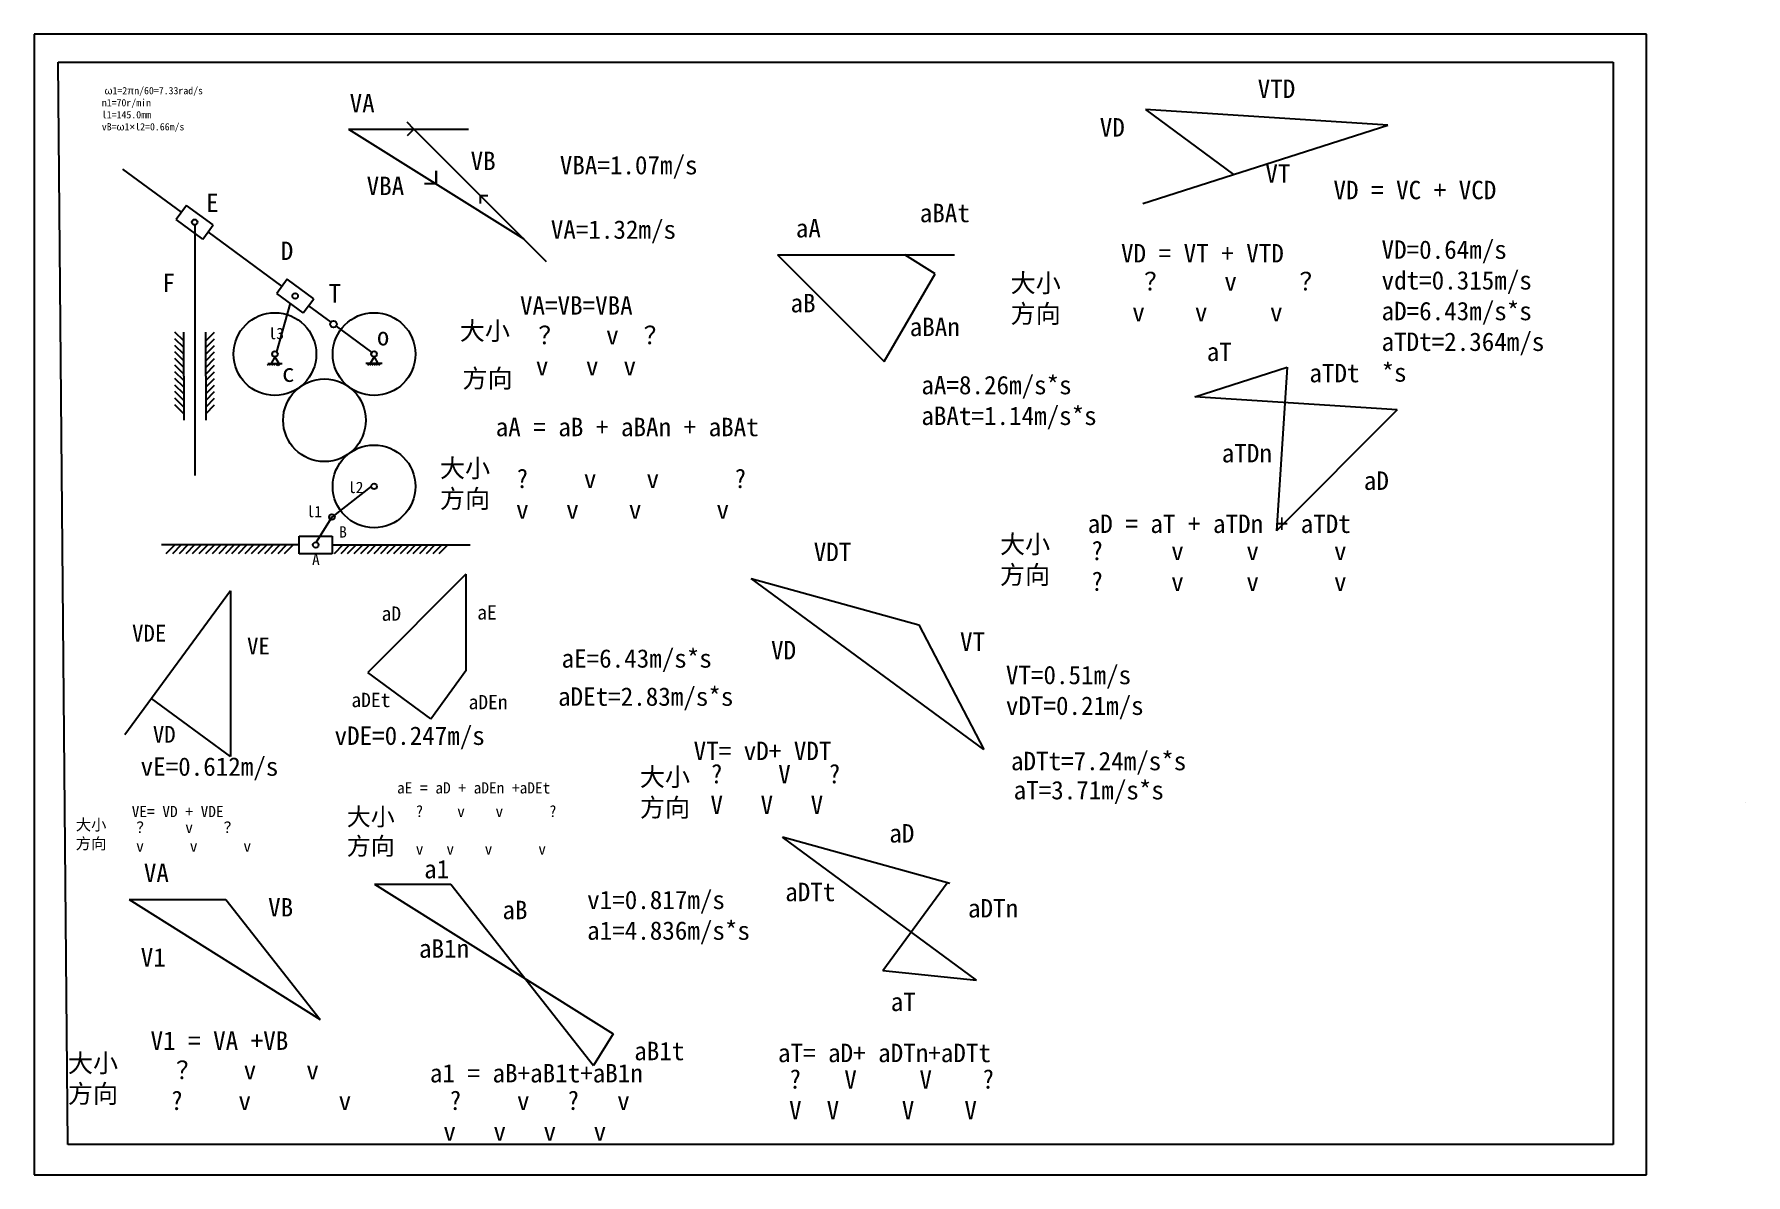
# Model space of a CAD drawing. Header units: millimetres. Extents: x -45 to 151584, y -246 to 72731.
# Drawn here: x 150954 to 151584, y 72311 to 72731 of the extents above; entities outside this region: 1.
import ezdxf

# ---------------------------------------------------------------- set-up
doc = ezdxf.new("R2010")
doc.units = ezdxf.units.MM
picture_1 = doc.add_image_def('image2.png', size_in_pixel=(1262, 603))
picture_2 = doc.add_image_def('image1.png', size_in_pixel=(1260, 605))

msp = doc.modelspace()

# ---------------------------------------------------------------- linework, layer by layer
for p, q in [((150953.69, 72731.16), (150953.69, 72311.16)), ((151547.69, 72731.16), (150953.69, 72731.16)), ((151547.69, 72311.16), (151547.69, 72731.16)), ((150962.46, 72720.91), (151535.53, 72720.91)), ((150966.08, 72322.36), (150962.46, 72720.91)), ((151535.53, 72720.91), (151535.53, 72322.36)), ((151452.48, 72697.68), (151363.18, 72703.45)), ((151363.18, 72703.45), (151395.62, 72679.56)), ((151069.54, 72696.26), (151113.73, 72696.26)), ((151069.54, 72696.26), (151134.08, 72655.77)), ((151093.59, 72696.26), (151091.12, 72698.73)), ((151093.59, 72696.26), (151091.12, 72693.79)), ((151142.5, 72647.36), (151093.59, 72696.26)), ((151362.14, 72668.89), (151452.48, 72697.68)), ((151008, 72665.66), (150986.32, 72681.44)), ((151101.81, 72676.02), (151097.54, 72676.02)), ((151101.81, 72676.02), (151101.81, 72680.92)), ((151101.81, 72680.92), (151101.81, 72676.02)), ((151118.05, 72671.81), (151118.05, 72668.82)), ((151118.05, 72671.81), (151120.82, 72671.81)), ((151009.8, 72668.14), (151006.01, 72662.93)), ((151015.8, 72655.73), (151006.01, 72662.93)), ((151019.65, 72660.97), (151009.8, 72668.14)), ((151012.82, 72660.94), (151012.82, 72568.68)), ((151015.8, 72655.73), (151017.73, 72658.35)), ((151017.73, 72658.35), (151019.65, 72660.97)), ((151044.94, 72638.35), (151017.73, 72658.35)), ((151227.57, 72649.96), (151292.82, 72649.96)), ((151227.57, 72649.96), (151266.89, 72610.64)), ((151285.65, 72642.94), (151274.44, 72649.97)), ((151046.83, 72640.95), (151043.04, 72635.74)), ((151056.68, 72633.78), (151046.83, 72640.95)), ((151266.89, 72610.64), (151285.65, 72642.94)), ((151047.94, 72632.14), (151042.93, 72614.22)), ((151052.83, 72628.55), (151043.04, 72635.74)), ((151052.83, 72628.55), (151054.76, 72631.16)), ((151054.76, 72631.16), (151056.68, 72633.78)), ((151054.76, 72631.16), (151062.98, 72625.1)), ((151008.76, 72618.22), (151005.51, 72621.47)), ((151008.76, 72615.78), (151005.51, 72619.03)), ((151008.76, 72605.22), (151008.76, 72621.47)), ((151016.88, 72605.22), (151016.88, 72621.47)), ((151016.88, 72618.22), (151020.13, 72621.47)), ((151016.88, 72615.78), (151020.13, 72619.03)), ((151064.96, 72623.64), (151078.1, 72613.97)), ((151008.76, 72613.35), (151005.51, 72616.59)), ((151008.76, 72610.91), (151005.51, 72614.16)), ((151008.76, 72608.47), (151005.51, 72611.72)), ((151016.88, 72613.35), (151020.13, 72616.59)), ((151016.88, 72610.91), (151020.13, 72614.16)), ((151016.88, 72608.47), (151020.13, 72611.72)), ((151042.37, 72612.36), (151040.96, 72609.92)), ((151042.37, 72612.36), (151043.78, 72609.92)), ((151078.91, 72612.36), (151077.51, 72609.92)), ((151078.91, 72612.36), (151080.32, 72609.92)), ((151008.76, 72606.04), (151005.51, 72609.29)), ((151008.76, 72603.6), (151005.51, 72606.85)), ((151016.88, 72606.04), (151020.13, 72609.29)), ((151016.88, 72603.6), (151020.13, 72606.85)), ((151039.58, 72609.26), (151040.25, 72609.92)), ((151039.75, 72609.92), (151044.99, 72609.92)), ((151040.39, 72609.26), (151041.06, 72609.92)), ((151041.21, 72609.26), (151041.87, 72609.92)), ((151042.02, 72609.26), (151042.68, 72609.92)), ((151042.9, 72609.23), (151043.56, 72609.9)), ((151043.71, 72609.23), (151044.38, 72609.9)), ((151081.94, 72609.92), (151075.88, 72609.92)), ((151076.57, 72609.26), (151077.24, 72609.92)), ((151077.38, 72609.26), (151078.05, 72609.92)), ((151078.2, 72609.26), (151078.86, 72609.92)), ((151079.01, 72609.26), (151079.67, 72609.92)), ((151079.82, 72609.26), (151080.48, 72609.92)), ((151080.63, 72609.26), (151081.3, 72609.92)), ((151381.3, 72597.68), (151415.34, 72608.53)), ((151415.34, 72608.53), (151411.37, 72548.29)), ((151008.76, 72601.16), (151005.51, 72604.41)), ((151008.76, 72598.73), (151005.51, 72601.98)), ((151008.76, 72596.29), (151005.51, 72599.54)), ((151008.76, 72605.22), (151008.76, 72588.98)), ((151016.88, 72605.22), (151016.88, 72588.98)), ((151016.88, 72601.16), (151020.13, 72604.41)), ((151016.88, 72598.73), (151020.13, 72601.98)), ((151016.88, 72596.29), (151020.13, 72599.54)), ((151008.76, 72593.86), (151005.51, 72597.1)), ((151008.76, 72591.42), (151005.51, 72594.67)), ((151016.88, 72593.86), (151020.13, 72597.1)), ((151016.88, 72591.42), (151020.13, 72594.67)), ((151455.94, 72592.86), (151381.3, 72597.68)), ((151455.94, 72592.86), (151411.37, 72548.29)), ((151077.91, 72564.78), (151063.38, 72553.35)), ((151063.38, 72553.35), (151057.57, 72544.08)), ((151051.32, 72543.08), (151000.57, 72543.08)), ((151005.44, 72543.08), (151002.19, 72539.83)), ((151007.88, 72543.08), (151004.63, 72539.83)), ((151010.31, 72543.08), (151007.07, 72539.83)), ((151012.75, 72543.08), (151009.5, 72539.83)), ((151015.19, 72543.08), (151011.94, 72539.83)), ((151017.62, 72543.08), (151014.38, 72539.83)), ((151020.06, 72543.08), (151016.81, 72539.83)), ((151022.5, 72543.08), (151019.25, 72539.83)), ((151024.93, 72543.08), (151021.68, 72539.83)), ((151027.37, 72543.08), (151024.12, 72539.83)), ((151029.6, 72543.08), (151026.35, 72539.83)), ((151032.04, 72543.08), (151028.79, 72539.83)), ((151034.47, 72543.08), (151031.23, 72539.83)), ((151036.91, 72543.08), (151033.66, 72539.83)), ((151039.35, 72543.08), (151036.1, 72539.83)), ((151041.78, 72543.08), (151038.53, 72539.83)), ((151044.22, 72543.08), (151040.97, 72539.83)), ((151046.65, 72543.08), (151043.41, 72539.83)), ((151049.09, 72543.08), (151045.84, 72539.83)), ((151051.32, 72539.83), (151051.32, 72546.33)), ((151051.32, 72546.33), (151063.51, 72546.33)), ((151063.51, 72546.33), (151063.51, 72543.08)), ((151063.51, 72543.08), (151063.51, 72539.83)), ((151063.51, 72543.08), (151114.26, 72543.08)), ((151067.42, 72543.08), (151064.18, 72539.83)), ((151069.86, 72543.08), (151066.61, 72539.83)), ((151072.3, 72543.08), (151069.05, 72539.83)), ((151074.73, 72543.08), (151071.48, 72539.83)), ((151077.17, 72543.08), (151073.92, 72539.83)), ((151079.61, 72543.08), (151076.36, 72539.83)), ((151082.04, 72543.08), (151078.79, 72539.83)), ((151084.48, 72543.08), (151081.23, 72539.83)), ((151086.91, 72543.08), (151083.67, 72539.83)), ((151089.35, 72543.08), (151086.1, 72539.83)), ((151091.79, 72543.08), (151088.54, 72539.83)), ((151094.22, 72543.08), (151090.97, 72539.83)), ((151096.46, 72543.08), (151093.21, 72539.83)), ((151098.89, 72543.08), (151095.64, 72539.83)), ((151101.33, 72543.08), (151098.08, 72539.83)), ((151103.85, 72543.08), (151100.6, 72539.83)), ((151106.08, 72543.08), (151102.83, 72539.83)), ((151063.51, 72539.83), (151051.32, 72539.83)), ((151112.78, 72532.3), (151076.58, 72496.1)), ((151112.78, 72532.3), (151112.78, 72496.75)), ((151217.9, 72530.69), (151279.62, 72513.69)), ((151303.55, 72467.73), (151217.9, 72530.69)), ((151026.03, 72526.19), (150987.08, 72473.2)), ((151026.03, 72526.19), (151026.03, 72465.2)), ((151279.62, 72513.69), (151303.55, 72467.73)), ((151099.85, 72479), (151076.58, 72496.1)), ((151112.78, 72496.75), (151099.83, 72478.96)), ((151026.03, 72465.2), (150996.93, 72486.6)), ((151291.07, 72418.43), (151229.35, 72435.43)), ((151300.88, 72382.85), (151229.35, 72435.43)), ((151079.04, 72418.17), (151166.96, 72363.01)), ((151079.04, 72418.17), (151107.22, 72418.17)), ((151107.22, 72418.17), (151159.71, 72351.44)), ((151266.34, 72386.37), (151290.1, 72418.69)), ((150988.63, 72412.48), (151024.31, 72412.48)), ((150988.63, 72412.48), (151059.08, 72368.28)), ((151024.31, 72412.48), (151059.08, 72368.28)), ((151266.34, 72386.37), (151300.88, 72382.85)), ((151166.96, 72363.01), (151159.71, 72351.44)), ((151535.53, 72322.36), (150966.08, 72322.36)), ((150953.69, 72311.16), (151547.69, 72311.16))]:
    msp.add_line(p, q)
for centre, radius in [((151012.82, 72661.96), 1.02), ((151049.85, 72634.77), 1.02), ((151042.37, 72613.37), 15.23), ((151063.97, 72624.37), 1.23), ((151078.91, 72613.37), 15.23), ((151042.37, 72613.37), 1.02), ((151078.91, 72613.37), 1.02), ((151078.91, 72613.37), 1.02), ((151060.64, 72589.01), 15.23), ((151078.91, 72564.65), 15.23), ((151078.91, 72564.65), 1.02), ((151063.38, 72553.35), 1.02), ((151057.41, 72543.08), 1.02)]:
    msp.add_circle(centre, radius)

# ---------------------------------------------------------------- texts
at = {"attachment_point": 1}
for s, width, gutter_width, heights, insert, char_height in [('VTD', 95.8646, 33.92, [0], (151404.49, 72714.47), 6.783), ('VA', 23.6852, 33.92, [0], (151069.91, 72709.17), 6.783), ('VD', 15.8438, 33.92, [0], (151346.3, 72700.26), 6.783), ('VB', 19.7661, 33.92, [0], (151114.48, 72687.92), 6.783), ('\\A1;VBA=1.07m/s', 82.4475, 33.92, [0], (151147.34, 72686.35), 6.7833), ('VT', 51.7323, 33.92, [0], (151407.31, 72683.29), 6.783), ('VBA', 20.1346, 33.92, [0], (151076.17, 72678.71), 6.783), ('VD = VC + VCD', 108.0503, 33.92, [0], (151432.41, 72677.18), 6.7833), ('E', 31.6842, 33.92, [0], (151017, 72672.45), 6.78), ('aBAt', 30.2725, 33.92, [0], (151279.97, 72668.73), 6.783), ('VA=1.32m/s', 96.7642, 33.92, [0], (151144.03, 72662.62), 6.783), ('aA', 25.8768, 33.92, [0], (151234.32, 72663.12), 6.783), ('D', 26.2526, 33.92, [0], (151044.53, 72654.8), 6.78), ('VD = VT + VTD', 105.0487, 33.92, [8.35], (151354.13, 72653.9), 6.7833), ('VD=0.64m/s\\Pvdt=0.315m/s\\PaD=6.43m/s*s\\PaTDt=2.364m/s\\P*s', 68.1197, 33.92, [0], (151450.13, 72655.24), 6.7833), ('{\\fSimSun|b0|i0|c134|p2;大小}\\P{\\fSimSun|b0|i0|c134|p2;方向}', 37.2972, 33.92, [0], (151313.44, 72642.94), 6.7833), ('\\pxi-3,l5,t5;{\\fSimSun|b0|i0|c134|p2;？^I}  v     {\\fSimSun|b0|i0|c134|p2;？}\\P\\pi0,l0,tz;  v    v     v', 107.0601, 33.92, [0], (151349.05, 72643.53), 6.7833), ('F', 25.6803, 33.92, [0], (151000.91, 72642.96), 6.78), ('T', 13.02, 33.92, [0], (151062.14, 72639.13), 6.78), ('VA=VB=VBA', 70.0298, 33.92, [0], (151132.67, 72634.69), 6.783), ('aB', 15.6249, 33.92, [0], (151232.36, 72635.54), 6.783), ('{\\fSimSun|b0|i0|c134|p2;大小}', 19.9369, 33.92, [0], (151110.48, 72625.36), 6.7833), ('aBAn', 30.5514, 33.92, [0], (151276.27, 72626.79), 6.783), ('l3', 6.5308, 20.92, [0], (151040.02, 72623.05), 4.185), ('o', 8.2736, 33.92, [0], (151079.93, 72623.33), 6.78), ('\\pxi-3,l4,t4;{\\fSimSun|b0|i0|c134|p2;？^I} v  {\\fSimSun|b0|i0|c134|p2;？}', 68.2191, 33.92, [13.49], (151132.67, 72623.71), 6.7833), ('aT', 36.2959, 33.92, [0], (151385.73, 72617.62), 6.783), ('c', 41.7686, 33.92, [0], (151044.99, 72609.92), 6.78), ('{\\fSimSun|b0|i0|c134|p2;方向}', 21.1214, 33.92, [0], (151111.46, 72607.8), 6.7833), ('v   v  v ', 72.4436, 33.92, [0], (151138.51, 72612.34), 6.783), ('aA=8.26m/s*s\\PaBAt=1.14m/s*s', 85.7816, 33.92, [0], (151280.57, 72605.36), 6.7833), ('aTDt', 40.3438, 33.92, [0], (151423.54, 72609.78), 6.783), ('aA = aB + aBAn + aBAt', 140.2804, 33.92, [10.32], (151123.73, 72589.92), 6.7833), ('aTDn', 17.0599, 33.92, [0], (151391.27, 72580.29), 6.783), ('{\\fSimSun|b0|i0|c134|p2;大小}\\P{\\fSimSun|b0|i0|c134|p2;方向}', 26.5143, 33.92, [26.04], (151103.17, 72574.8), 6.7833), ('\\pxi-3,l4,t4;?^I v    v      ?\\Pv   v    v      v', 138.9114, 33.92, [0], (151124.46, 72570.82), 6.7833), ('aD', 41.4963, 33.92, [0], (151443.6, 72570.15), 6.783), ('l2', 17.4283, 20.92, [0], (151069.31, 72566.38), 4.185), ('l1', 42.1961, 20.92, [0], (151054.06, 72557.49), 4.185), ('B', 14.402, 20.92, [0], (151066.04, 72549.98), 4.18), ('aD = aT + aTDn + aTDt', 143.7671, 33.92, [18.76], (151341.87, 72554.3), 6.7833), ('VDT', 34.6195, 33.92, [0], (151240.91, 72543.9), 6.783), ('{\\fSimSun|b0|i0|c134|p2;大小}\\P{\\fSimSun|b0|i0|c134|p2;方向}', 43.467, 33.92, [0], (151309.52, 72546.8), 6.7833), ('\\pxi-3,l5,t5;?^I  v     v      v\\P?^I  v     v      v', 168.7531, 33.92, [0], (151329.48, 72544.27), 6.7833), ('A', 25.3469, 20.92, [0], (151056.05, 72539.83), 4.18), ('aD', 23.8937, 26.38, [0], (151081.69, 72520.44), 5.276), ('aE', 21.478, 26.38, [0], (151116.93, 72520.88), 5.276), ('VDE', 30.2871, 30.95, [0], (150989.74, 72513.69), 6.191), ('VT', 45.2413, 33.92, [0], (151294.81, 72510.87), 6.783), ('VE', 31.072, 30.95, [0], (151032.1, 72508.96), 6.191), ('aE=6.43m/s*s', 61.6742, 33.92, [0], (151147.99, 72504.69), 6.7833), ('VD', 29.1118, 33.92, [0], (151225.18, 72507.73), 6.783), ('VT=0.51m/s\\PvDT=0.21m/s', 87.6307, 33.92, [0], (151311.71, 72498.59), 6.7833), ('aDEt', 20.9127, 26.38, [0], (151070.56, 72488.64), 5.276), ('aDEn', 29.4575, 26.38, [0], (151113.74, 72487.86), 5.276), ('aDEt=2.83m/s*s', 92.6712, 33.92, [0], (151146.71, 72490.64), 6.7833), ('VD', 21.1197, 30.95, [0], (150997.39, 72476.45), 6.191), ('vDE=0.247m/s', 45.8305, 33.92, [0], (151064.34, 72476.24), 6.7833), ('VT= vD+ VDT', 94.9955, 33.92, [0], (151196.65, 72470.64), 6.7833), ('aDTt=7.24m/s*s', 73.5195, 33.92, [0], (151313.58, 72466.91), 6.7833), ('vE=0.612m/s', 59.8083, 33.92, [0], (150992.89, 72464.87), 6.7833), ('{\\fSimSun|b0|i0|c134|p2;大小}\\P{\\fSimSun|b0|i0|c134|p2;方向}', 23.6293, 33.92, [0], (151176.84, 72461.09), 6.7833), ('\\pxi-3,l4,t4;?^I V   ?\\PV   V   V', 82.0889, 33.92, [0], (151196.07, 72462.09), 6.7833), ('aE = aD + aDEn +aDEt', 100.1646, 20.74, [0], (151087.39, 72455.71), 4.1486), ('aT=3.71m/s*s', 72.8689, 33.92, [0], (151314.56, 72456.18), 6.7833), ('{\\fSimSun|b0|i0|c134|p2;大小}\\P{\\fSimSun|b0|i0|c134|p2;方向}', 21.3906, 20.74, [0], (150968.98, 72442.13), 4.1486), ('VE= VD + VDE', 76.8551, 20.74, [0], (150989.61, 72447), 4.1486), ('{\\fSimSun|b0|i0|c134|p2;大小}\\P{\\fSimSun|b0|i0|c134|p2;方向}', 36.9281, 32.46, [0], (151068.82, 72446.26), 6.4917), ('\\pxi-3,l4,t4;?^I v    v      ?\\P\\Pv   v    v      v', 89.6119, 20.74, [0], (151090.12, 72447.05), 4.1486), ('\\pxi-3,l4,t4;{\\fSimSun|b0|i0|c134|p2;？^I}  v    {\\fSimSun|b0|i0|c134|p2;？\\Pv      v      v }', 65.1516, 20.74, [0], (150987.11, 72441.15), 4.1486), ('aD', 41.0868, 33.92, [0], (151268.75, 72440.29), 6.783), ('VA', 30.2232, 33.92, [0], (150994.08, 72425.71), 6.783), ('a1', 18.8769, 33.92, [0], (151097.37, 72427.11), 6.783), ('v1=0.817m/s\\Pa1=4.836m/s*s', 72.579, 33.92, [0], (151157.42, 72415.78), 6.7833), ('aDTt', 22.0445, 33.92, [0], (151230.41, 72418.69), 6.783), ('VB', 43.486, 33.92, [0], (151039.87, 72413.05), 6.783), ('aB', 28.6336, 33.92, [0], (151126.21, 72412.06), 6.783), ('aDTn', 40.8824, 33.92, [0], (151297.75, 72412.68), 6.783), ('aB1n', 26.7246, 33.92, [0], (151095.46, 72397.86), 6.783), ('V1', 40.6061, 33.92, [0], (150992.93, 72394.62), 6.783), ('aT', 40.4818, 33.92, [0], (151269.29, 72378.23), 6.783), ('V1 = VA +VB', 82.0935, 33.92, [0], (150996.54, 72363.93), 6.7833), ('aB1t', 25.8759, 33.92, [0], (151174.78, 72360.12), 6.783), ('aT= aD+ aDTn+aDTt', 140.1798, 33.92, [0], (151227.73, 72359.41), 6.7833), ('{\\fSimSun|b0|i0|c134|p2;大小}\\P{\\fSimSun|b0|i0|c134|p2;方向}', 28.9871, 33.92, [0], (150966.08, 72355.69), 6.7833), ('\\pxi-3,l4,t4;{\\fSimSun|b0|i0|c134|p2;？^I} v    v\\P\\pl3.71508,t3.71508;{\\fSimSun|b0|i0|c134|p2;?^I v       v}', 77.1796, 33.92, [0], (150999.12, 72353.09), 6.7833), ('a1 = aB+aB1t+aB1n', 151.3283, 33.92, [0], (151099.48, 72351.95), 6.7833), ('\\pxi-3,l5,t5;?^IV     V    ?\\PV  V     V    V', 142.5181, 33.92, [18.82], (151218.25, 72349.66), 6.7833), ('\\pxi-3,l4,t4;?^I v   ?   v\\P\\pi0,l0,tz; v   v   v   v', 150.9837, 33.92, [0], (151099.82, 72341.81), 6.7833)]:
    msp.add_mtext_dynamic_manual_height_columns(s, width=width, gutter_width=gutter_width, heights=heights, dxfattribs=dict(at, insert=insert, char_height=char_height))
at = {"insert": (150978.6, 72711.72), "char_height": 2.6606, "width": 51.6249, "attachment_point": 1}
msp.add_mtext('{\\fArial|b0|i0|c0|p34; ω}1=2{\\fArial|b0|i0|c0|p34;π}n/60=7.33rad/s\\Pn1=70r/min\\Pl1=145.0mm\\PvB={\\fArial|b0|i0|c0|p34;ω}1{\\fArial|b0|i0|c0|p34;×}l2=0.66m/s', dxfattribs=at)

# ---------------------------------------------------------------- pictures from other files: only their frames are drawn
image = msp.add_image(picture_1, insert=(151584.32, 72448.1), size_in_units=(0.00334, 0.0016))
image.dxf.flags = 7
image = msp.add_image(picture_2, insert=(113261.71, 44045.68), size_in_units=(0.0756, 0.0363))
image.dxf.flags = 7

doc.saveas('drawing.dxf')
